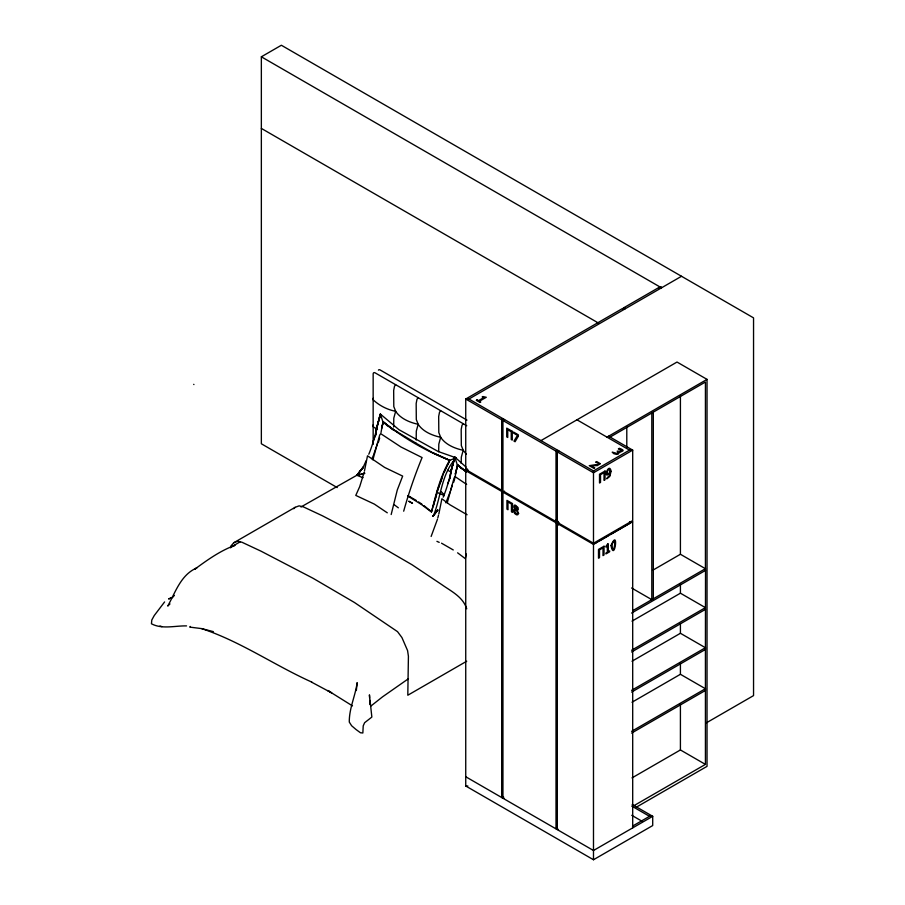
<?xml version="1.0" encoding="UTF-8"?>
<svg xmlns="http://www.w3.org/2000/svg" width="905" height="905" viewBox="0 0 905 905"><rect width="100%" height="100%" fill="white"/><g stroke="black" fill="none" stroke-linecap="round" stroke-linejoin="round"><path stroke-width="1.36" d="M356.344 690.526L357.147 682.664C355.348 696.013 349.115 708.377 349.285 722.066L351.615 725.731L356.027 729.509L360.45 732.756L362.848 732.993L363.21 725.9L364.613 722.71L371.853 717.077L369.432 694.859L369.557 697.608M368.799 454.253C374.263 441.21 376.763 427.635 380.36 414.06L398.924 429.671L438.212 451.516L456.177 457.851C441.335 473.745 441.244 495.872 433.71 515.16M443.179 497.196C448.665 484.141 451.176 470.6 454.74 456.991L466.098 467.116M375.767 434.988L376.559 427.76L375.722 434.898L373.313 440.905M450.147 477.931L450.939 470.702L455.136 457.489M450.939 470.702L450.102 477.84L447.692 483.847M230.639 547.853L230.933 545.964L233.818 542.729L295.154 507.32L299.08 505.861L303.254 506.823L322.395 515.782L374.308 542.83L412.103 564.799L441.753 584.607C451.335 591.406 462.817 596.723 466.742 608.782M380.982 432.635L382.962 421.979L380.36 414.06L376.706 427.941L380.258 414.196M455.102 476.935L457.33 464.921L454.74 456.991L451.086 470.883L454.638 457.138M364.444 471.086L367.509 455.803L384.659 467.455L402.657 476.098L397.284 489.99L391.175 514.538M438.823 514.029L441.889 498.746L449.796 504.696L467.093 514.753M466.301 553.984L465.306 558.645L457.602 552.819M431.617 511.834C435.814 494.447 440.418 476.143 449.547 460.419L456.131 457.806M364.104 472.399L359.704 486.641L355.778 495.408L374.331 504.096L387.295 512.818M437.805 517.954L438.484 515.341M416.017 443.167L393.347 429.592L383.29 421.968L381.571 428.303L383.403 421.979C403.347 437.975 426.165 451.29 449.989 460.419M433.416 505.986L434.977 500.273M435.294 499.13L436.629 494.492M378.471 442.115L379.659 438.054M453.643 482.354L454.83 478.304M376.537 427.839L380.756 414.547M437.466 519.266L431.131 536.45M377.69 442.998L373.754 454.355M372.883 459.853L379.681 435.113L380.745 433.687L400.949 446.98L422.092 457.557C414.976 474.808 408.664 493.214 403.687 511.189M450.588 490.51L452.432 484.797M447.262 502.795L454.061 478.055L455.125 476.63L466.652 484.435M439.547 485.318L436.798 492.139L440.554 494.085M439.23 485.284L431.368 511.947L421.504 504.549L407.635 495.929M439.943 484.186L441.934 478.553M363.889 473.835L356.819 475.295L363.493 467.116L356.819 475.295L363.041 477.716M439.638 484.164L443.654 473.292M450.215 491.653L445.894 502.841M371.978 458.801L373.346 455.487M444.321 471.991L445.916 468.236M444.151 471.98L449.876 460.407L432.624 452.692L415.893 443.156M366.14 460.702L363.346 466.946L357.068 475.363L363.335 467.003L356.819 475.295M446.991 465.736L449.389 461.482M433.009 516.201L437.726 509.888M433.009 516.212L437.862 510.058L432.895 516.099M164.597 601.938L154.235 615.558L151.791 620.004L151.452 623.783C162.108 629.507 175.027 625.649 186.554 625.898M373.154 398.279L372.747 399.399C378.743 405.259 387.25 409.773 395.666 411.277C400.383 418.585 409.807 422.556 418.167 424.275C422.884 431.583 432.319 435.554 440.678 437.273C445.396 444.581 454.83 448.552 463.19 450.26L466.324 454.231M373.154 424.852L373.188 426.741L377.464 429.649M190.276 626.441L189.677 627.097L201.611 628.602L213.388 631.645M174.405 595.4L172.742 597.176L168.602 598.963L172.516 597.47M293.763 508.712L295.154 507.32M169.982 603.929L167.73 606.067C175.502 592.153 180.887 574.675 196.838 567.91L195.084 568.996C207.539 559.833 220.356 550.693 234.983 545.319L231.657 546.744L240.21 541.812M395.666 384.704L394.49 386.265L393.664 390.485L393.799 406.583L395.666 411.277L393.799 418.133L393.664 427.024M418.167 397.702L416.99 399.263L416.176 403.483L416.3 419.581L418.167 424.275L416.3 431.131L416.176 440.022M440.678 410.7L439.502 412.261L438.676 416.47L438.812 432.567L440.678 437.273L438.812 444.117L438.676 451.708M463.19 423.698L462.014 425.26L461.188 429.468L461.324 445.565L463.19 450.26L461.324 457.115L461.188 463.394M370.733 706.172L382.532 696.85L408.449 678.727M337.226 487.58L261.353 443.778L261.353 56.8L281.365 45.25L753.548 317.87L753.548 695.606L705.9 723.118M503.542 379.025L501.947 378.109L465.736 399.015L501.947 419.92L501.947 490.386L465.736 469.48L465.736 399.015L468.937 399.015L681.522 276.274M502.094 419.253L504.402 420.237L502.094 419.253L502.094 797L504.096 798.153M501.947 419.92L503.542 418.992M502.942 420.497L556.27 451.29L556.27 521.744L502.942 490.963L502.942 420.497L504.549 419.581M540.964 440.599L677.019 362.045L707.031 379.376L707.031 766.354L636.272 807.215M556.417 450.622L558.724 451.606L556.417 450.622L556.417 828.358L558.419 829.512M556.27 451.29L557.865 450.362M608.59 436.21L632.697 450.124L632.697 520.59L593.488 543.238L557.265 522.332L557.265 451.867L558.871 450.939M504.549 491.2L502.942 492.116L502.942 798.233M606.983 437.138L707.031 379.376M609.789 437.251L705.425 382.034L705.425 568.713L680.413 554.267L652.539 570.365M468.937 399.015L593.488 470.917L629.495 450.124L632.697 450.124L593.488 472.772L557.265 451.867M558.871 522.558L557.265 523.486L557.265 829.602M594.709 543.509L597.153 542.095M599.596 540.681L608.16 535.749M610.604 534.335L630.174 523.033M632.697 827.871L632.697 521.744L593.488 544.391L465.736 470.634L465.736 785.993L593.488 859.75L652.709 825.552L652.709 816.321L632.21 804.488M466.72 661.216L407.804 695.232L408.415 656.272L407.578 650.593L401.933 637.561L397.521 631.645L354.409 602.47L312.983 578.238L261.059 551.19L241.918 542.231L237.744 541.269L233.818 542.729M632.595 610.751L705.527 568.645L705.425 647.72L680.413 633.285L631.995 661.238M631.588 613.07L705.527 570.388M631.995 621.147L680.413 593.194L705.425 607.64L631.588 650.265M631.588 651.996L705.527 609.314M631.588 690.357L705.527 647.663L705.527 649.394L631.588 692.087M631.995 702.246L680.413 674.293L705.425 688.728L705.425 649.451M503.542 796.739L501.947 797.656L501.947 491.539M631.588 731.364L705.527 688.671L705.527 690.402L631.588 733.095M631.995 777.904L680.413 749.951L705.425 764.397L705.425 690.458M634.009 805.631L705.425 764.397M632.459 826.163L649.507 816.321L652.709 816.321L593.488 850.508L465.736 776.75M300.958 506.992L359.353 473.847M356.864 475.17L364.885 473.258M465.736 469.48L467.862 469.48M465.736 470.634L467.862 470.634M629.495 521.744L632.697 521.744M630.796 522.332L631.396 522.332M465.736 785.993L467.862 785.993M383.177 421.979L392.962 429.818M193.727 384.331L193.919 384.568M159.914 626.045L161.995 626.645M201.611 628.602C240.583 641.43 274.577 665.413 311.908 682.144M448.88 460L432.748 452.704M436.911 541.337L439.208 542.367M311.501 682.11L331.705 692.913L327.814 690.492L352.498 705.9M408.856 501.302L412.522 503.282L408.902 501.313M440.475 493.644L444.14 495.725M453.269 549.957L441.538 543.204M261.353 56.8L661.51 287.835M659.564 287.858L658.908 287.485L623.692 307.813L624.348 308.186M659.858 288.028L660.514 288.412M624.642 308.367L625.298 308.741M623.341 308.763L622.697 308.39L502.942 377.532L503.599 377.905M623.647 308.944L624.292 309.318M261.353 128.419L599.099 323.424M576.971 419.807L629.495 450.124M503.893 378.075L504.549 378.448M466.969 420.101L380.157 369.975A2.828 1.629 60 0 0 378.426 370.134M466.742 425.746L375.156 372.871A2.828 1.629 60 0 0 373.154 374.025L373.154 444.423M555.794 520.149L558.227 521.552M447.794 470.249L451.007 472.105M631.566 587.979L651.804 599.664L651.804 412.997M631.735 806.061L649.507 816.321M631.735 815.303L642.403 821.457M409.151 496.313L416.345 500.499M408.155 495.974L410.531 497.399M398.132 432.59L388.98 426.447M418.551 501.958L421.877 504.13M466.618 471.743L457.33 464.921L466.222 471.958M423.947 505.612L431.47 511.698M394.286 504.798L398.347 507.818M466.324 471.924L457.783 464.921L455.317 473.949L457.783 464.921L461.765 468.745M443.812 494.368L441.278 491.72M383.403 421.979L387.385 425.803M369.681 700.357L369.873 704.475M680.413 395.666L680.413 554.267M680.413 583.555L680.413 593.194M680.413 623.692L680.413 633.285M680.413 663.071L680.413 674.293M680.413 703.92L680.413 749.951M653.308 412.126L653.308 598.805M626.792 426.628L626.792 447.681M593.488 470.917L593.488 859.75M558.419 522.253L558.419 525.07M556.27 522.909L556.27 829.025M467.037 468.903L467.037 471.211M610.061 471.743C604.789 479.537 608.284 463.948 610.061 471.743M610.977 545.523C614.506 563.408 619.258 526.54 610.977 545.523M612.029 544.471C613.104 560.274 617.504 532.355 612.029 544.471M611.09 471.403L609.766 476.46L606.814 478.836C606.904 476.811 610.739 476.132 610.038 473.145C601.587 480.996 609.382 460.928 611.09 471.403M517.389 508.44L516.631 509.775L515.239 508.158A1.539 0.894 60 0 1 514.832 506.902L516.099 506.314L517.389 508.44M518.588 513.418C517.683 517.592 512.015 512.026 513.961 509.458L514.911 509.063L513.882 507.094L514.176 505.352A3.088 1.787 60 0 1 515.194 505.092L518.045 507.535L518.316 509.56L517.23 510.454L518.588 513.418M514.707 510.544L515.545 513.305L517.434 513.565C518.056 512.185 515.646 508.486 514.707 510.544M621.599 450.305L620.513 451.267L617.153 451.143C621.328 455.668 612.651 451.889 612.21 452.206L613.828 453.677L616.396 454.355A3.349 1.934 0 0 0 618.251 454.016C618.85 450.984 628.081 451.505 619.416 448.292L618.33 448.914L621.599 450.305M600.207 463.699L597.368 465.577L591.056 465.724L594.8 467.885L593.929 468.383L589.223 465.668L598.182 464.356L598.59 463.213L595.614 462.172L596.689 461.55L600.207 463.699M607.527 544.188L605.954 546.326L605.954 547.129L607.334 546.326L607.334 552.22L605.954 553.023L605.954 553.917L609.665 551.767L609.665 550.874L608.318 551.654L608.318 543.735L607.527 544.188M518.361 436.153L515.069 441.731L513.983 441.097L517.468 435.35L513.531 433.088L513.531 432.047L518.361 434.841L518.361 436.153M504.096 377.611L502.094 378.765L504.096 377.611M624.846 307.904L622.844 309.058L624.846 307.904M661.057 286.998L659.055 288.152L661.057 286.998M477.071 399.874L476.302 400.327L480.012 402.465L480.781 402.024L479.435 401.243L486.29 397.284L482.874 396.537L482.173 396.933L483.553 397.736L478.451 400.677L477.071 399.874M605.038 471.03L599.517 474.22L599.517 483.01L600.524 482.422L600.524 474.673L604.031 472.648L604.031 480.397L605.038 479.82L605.038 471.03M604.031 546.235L598.499 549.426L598.499 558.215L599.517 557.627L599.517 549.889L603.013 547.864L603.013 555.613L604.031 555.025L604.031 546.235M512.253 431.312L506.732 428.122L506.732 436.911L507.739 437.5L507.739 429.751L511.246 431.764L511.246 439.513L512.253 440.102L512.253 431.312M512.479 503.565L506.947 500.375L506.947 509.153L507.965 509.741L507.965 501.992L511.461 504.017L511.461 511.766L512.479 512.343L512.479 503.565"/></g></svg>
